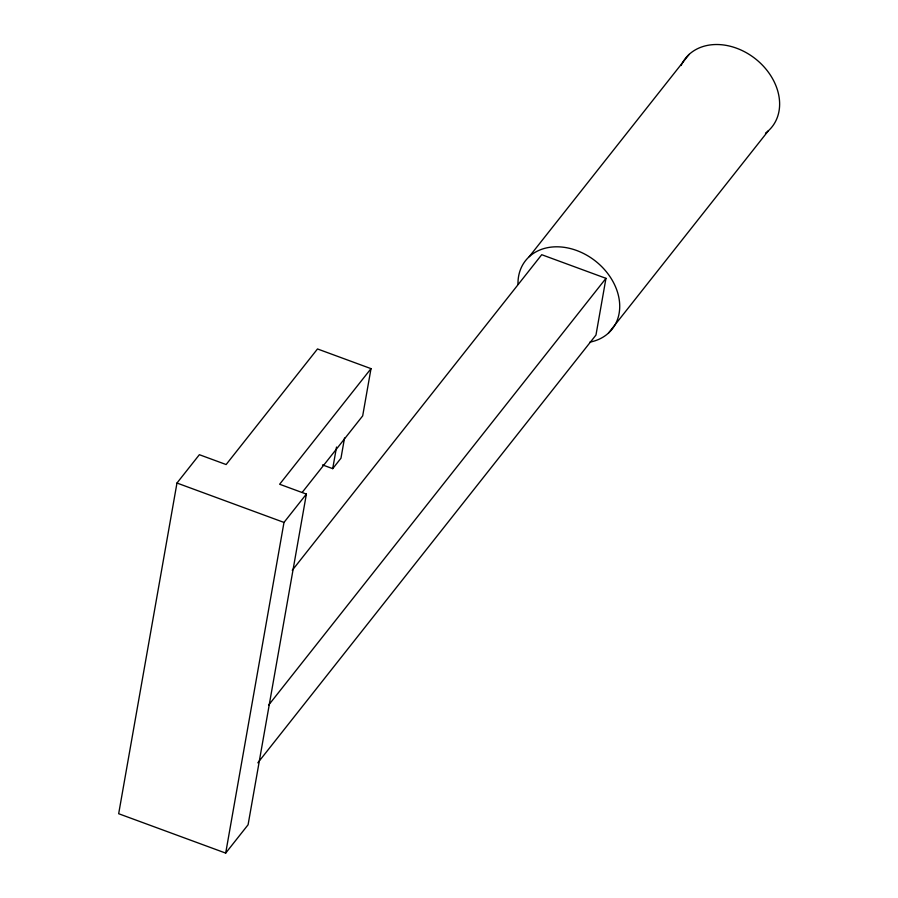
<?xml version="1.0" encoding="UTF-8"?>
<svg xmlns="http://www.w3.org/2000/svg" width="898" height="898" viewBox="0 0 898 898"><rect width="100%" height="100%" fill="white"/><g stroke="black" fill="none" stroke-linecap="round" stroke-linejoin="round"><path stroke-width="1.35" d="M176.973 483.034L118.671 813.723L225.69 853.1L248.084 824.768L306.386 494.091L279.637 484.246L371.009 368.64L317.499 348.952L226.128 464.547L199.367 454.702L176.973 483.034L283.993 522.423L306.386 494.091M225.69 853.1L283.993 522.423M322.517 464.906L332.709 468.655L336.526 447.058M344.54 437.955L340.971 458.204L332.709 468.655M371.009 368.64L362.68 415.886L302.334 492.227M292.265 570.309L541.73 254.706L605.97 278.335L595.969 335.044L257.838 762.817M529.236 256.671L689.136 54.374M268.704 705.009L605.97 278.335M608.474 333.079L768.374 130.782M681.122 65.475A55.216 43.025 38.3 0 1 755.847 59.156A55.216 43.025 38.3 0 1 765.455 133.173M517.989 284.374A55.216 43.025 38.3 0 1 560.947 246.972A55.216 43.025 38.3 0 1 617.577 292.422A55.216 43.025 38.3 0 1 589.919 342.116"/></g></svg>
